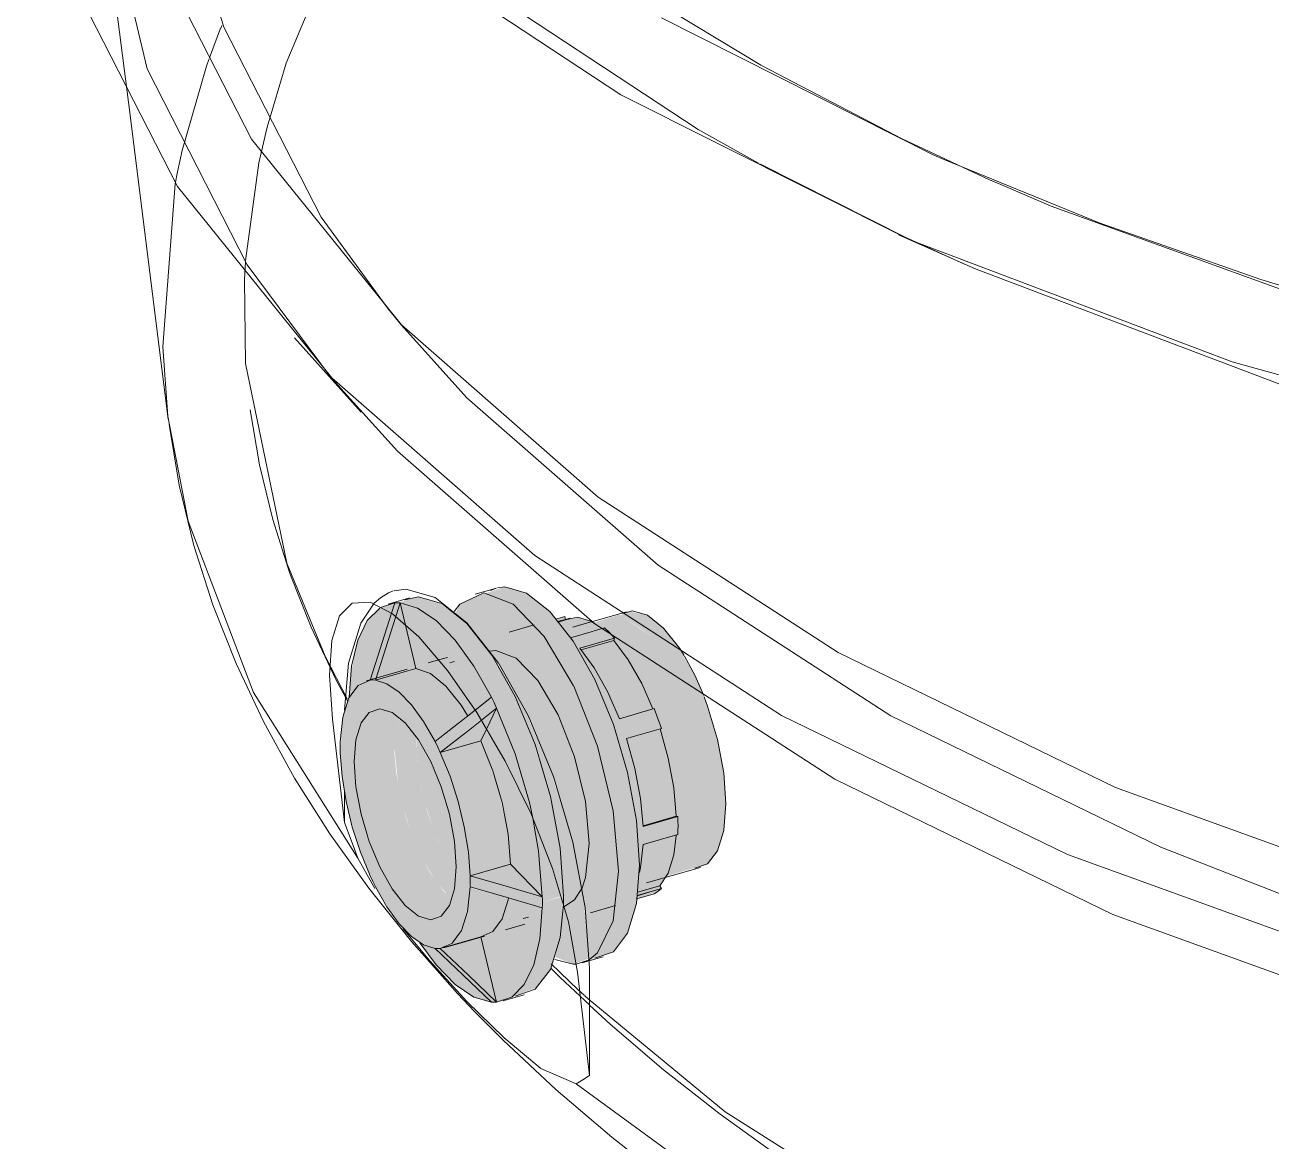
# Model space of a CAD drawing. Header units: metres. Extents: x -0.9 to 62, y -37.3 to 60.
# Drawn here: x 34.1087 to 34.3943, y 42.4402 to 42.696 of the extents above; entities that cross this region are included whole.
import ezdxf

# ---------------------------------------------------------------- set-up
doc = ezdxf.new("R2010")
doc.units = ezdxf.units.M
doc.layers.add('P-PIPE', color=7, linetype='Continuous', lineweight=5)
doc.layers.add('P-SANR-FIXT', color=7, linetype='Continuous', lineweight=5)

# ---------------------------------------------------------------- blocks, each defined once
blk = doc.blocks.new('Caixa d_água de polietileno 1000 a 5000 Litros - Fortlev - 1000 L-3723394-3D_DT_05')
at = {"layer": 'P-SANR-FIXT', "true_color": 0x1d4581, "transparency": 33554560}
h = blk.add_hatch(color=156, dxfattribs=at)
h.paths.add_polyline_path([(11.93585, 42.38231), (11.93885, 42.38944), (11.94766, 42.40238), (11.95829, 42.41298), (11.97158, 42.42175), (11.98421, 42.42698), (11.99817, 42.42921), (12.00496, 42.42865), (12.00136, 42.43175), (11.9936, 42.43514), (11.98349, 42.43599), (11.9792, 42.43553), (11.97384, 42.43788), (11.96691, 42.43848), (11.95993, 42.43722), (11.95338, 42.43451), (11.94688, 42.43008), (11.9413, 42.42441), (11.93702, 42.41788), (11.93432, 42.41094), (11.9334, 42.40406), (11.93453, 42.3973), (11.93627, 42.39383), (11.93538, 42.38557), (11.93565, 42.3837)])
h.paths.add_polyline_path([(11.94573, 42.39079), (11.9482, 42.3939), (11.95561, 42.40142), (11.96472, 42.40858), (11.97317, 42.41383), (11.98268, 42.41831), (11.99167, 42.42131), (12.00015, 42.42301), (12.00885, 42.42342), (12.01499, 42.42275), (12.01381, 42.42382), (12.00514, 42.42761), (11.99401, 42.42848), (11.98304, 42.42638), (11.97338, 42.42239), (11.96268, 42.41488), (11.95394, 42.40567), (11.9478, 42.39613), (11.94653, 42.39286)])
h.paths.add_polyline_path([(11.22822, 42.48174), (11.23385, 42.48359), (11.23716, 42.48797), (11.23953, 42.49575), (11.24408, 42.49736), (11.24486, 42.49805), (11.24449, 42.4987), (11.24588, 42.50081), (11.25546, 42.50374), (11.25773, 42.50668), (11.25916, 42.51145), (11.25964, 42.51748), (11.25913, 42.52473), (11.25773, 42.53222), (11.25496, 42.54106), (11.22872, 42.55934), (11.22564, 42.56024), (11.22291, 42.55964), (11.22269, 42.56042), (11.22063, 42.55983), (11.2193, 42.56152), (11.21384, 42.56581), (11.20901, 42.56721), (11.20257, 42.56506), (11.19861, 42.5631), (11.19763, 42.56107), (11.20044, 42.55875), (11.20825, 42.5485), (11.21525, 42.53549), (11.22084, 42.52137), (11.22506, 42.50624), (11.22746, 42.49291), (11.2282, 42.48201)])
h.paths.add_polyline_path([(11.22231, 42.4946), (11.22234, 42.49779), (11.22143, 42.50871), (11.21882, 42.52138), (11.215, 42.53333), (11.2109, 42.54292), (11.20502, 42.55283), (11.19956, 42.55942), (11.19386, 42.5636), (11.189, 42.56489), (11.18825, 42.56463), (11.18927, 42.55575), (11.19745, 42.54573), (11.20412, 42.53574), (11.21032, 42.52473), (11.21626, 42.51196), (11.22076, 42.49985), (11.22222, 42.49489)])
for points in [[(11.18927, 42.55575), (11.18825, 42.5647), (11.18054, 42.56243), (11.18398, 42.56041), (11.189, 42.55599)], [(11.25015, 42.55116), (11.24907, 42.55307), (11.24538, 42.55775), (11.24168, 42.5607), (11.23773, 42.56155), (11.23548, 42.5607), (11.24638, 42.55343), (11.24984, 42.55134)], [(11.22527, 42.48089), (11.2282, 42.48201), (11.22705, 42.49559), (11.22418, 42.51011), (11.21913, 42.52617), (11.21322, 42.53969), (11.20666, 42.55087), (11.19958, 42.55951), (11.20036, 42.55875), (11.2069, 42.55001), (11.21217, 42.54016), (11.21673, 42.52843), (11.21993, 42.51678), (11.22183, 42.50533), (11.22258, 42.4937), (11.22395, 42.48816), (11.22525, 42.48098)], [(11.25496, 42.54106), (11.25251, 42.54697), (11.24984, 42.55134), (11.2397, 42.55775), (11.23527, 42.56084), (11.22931, 42.55897), (11.23275, 42.55654), (11.25449, 42.54139)]]:
    blk.add_hatch(color=156, dxfattribs=at).paths.add_polyline_path(points)
h = blk.add_hatch(color=156, dxfattribs=at)
h.paths.add_polyline_path([(11.22473, 42.48073), (11.22525, 42.48098), (11.22308, 42.49198), (11.22227, 42.49418), (11.22131, 42.48558), (11.22052, 42.48233), (11.2246, 42.48078)])
h.paths.add_polyline_path([(11.19773, 42.5015), (11.19774, 42.50461), (11.19729, 42.50969), (11.19588, 42.51643), (11.19369, 42.52311), (11.191, 42.52895), (11.18871, 42.53253), (11.1887, 42.52985), (11.18913, 42.52473), (11.19035, 42.51857), (11.19303, 42.5105), (11.19535, 42.50549), (11.19745, 42.50186)])
at = {"layer": 'P-SANR-FIXT', "color": 157, "true_color": 0x4e6280}
for p, q in [((11.11637, 42.72877), (11.12273, 42.67826)), ((11.23816, 42.7046), (11.26784, 42.6867)), ((11.24491, 42.69764), (11.30729, 42.66617)), ((11.1589, 42.68721), (11.15452, 42.6726)), ((11.14061, 42.68654), (11.13505, 42.66723)), ((11.26795, 42.68664), (11.30001, 42.66989)), ((11.26741, 42.66414), (11.30153, 42.64701)), ((11.32009, 42.66053), (11.32263, 42.6594)), ((11.3016, 42.64698), (11.31436, 42.64119)), ((11.31456, 42.64111), (11.31704, 42.64002)), ((11.20027, 42.61056), (11.18527, 42.62722)), ((11.24409, 42.57219), (11.20027, 42.61056)), ((11.29746, 42.53761), (11.24409, 42.57219)), ((11.18046, 42.56472), (11.17907, 42.56348)), ((11.18341, 42.56626), (11.1823, 42.56583)), ((11.16792, 42.55113), (11.17286, 42.54157)), ((11.21433, 42.53771), (11.20759, 42.54967)), ((11.35929, 42.50754), (11.29746, 42.53761)), ((11.39299, 42.49439), (11.35929, 42.50754)), ((11.22836, 42.47971), (11.2274, 42.4937)), ((11.21963, 42.48081), (11.22573, 42.47494)), ((11.22836, 42.45521), (11.22836, 42.47971)), ((11.2583, 42.44636), (11.24533, 42.45652))]:
    blk.add_line(p, q, dxfattribs=at)
at = {"layer": 'P-SANR-FIXT', "color": 167, "true_color": 0x284b80}
for p, q in [((11.14409, 42.69587), (11.14386, 42.69529)), ((11.14384, 42.69524), (11.14127, 42.68842)), ((11.14119, 42.6882), (11.14076, 42.687)), ((11.18527, 42.62722), (11.18222, 42.63093))]:
    blk.add_line(p, q, dxfattribs=at)
at = {"layer": 'P-SANR-FIXT', "color": 167, "true_color": 0x355380}
for p, q in [((11.14076, 42.687), (11.14061, 42.68654)), ((11.15452, 42.6726), (11.15312, 42.66669)), ((11.30001, 42.66989), (11.32009, 42.66053)), ((11.14952, 42.64173), (11.14929, 42.63767)), ((11.1823, 42.56583), (11.18046, 42.56472)), ((11.22575, 42.47492), (11.22726, 42.47352)), ((11.22836, 42.4714), (11.22627, 42.47336)), ((11.22733, 42.47345), (11.22805, 42.47278))]:
    blk.add_line(p, q, dxfattribs=at)
at = {"layer": 'P-SANR-FIXT', "color": 8, "true_color": 0x808080}
for p, q in [((11.12273, 42.67826), (11.13186, 42.60563)), ((11.29922, 42.64788), (11.31456, 42.64111)), ((11.16078, 42.62428), (11.17605, 42.60726)), ((11.16929, 42.61505), (11.18439, 42.59831)), ((11.17224, 42.5203), (11.17224, 42.51319)), ((11.17916, 42.49806), (11.17526, 42.50506))]:
    blk.add_line(p, q, dxfattribs=at)
at = {"layer": 'P-SANR-FIXT', "color": 157, "true_color": 0x4e6280}
for points in [[(11.11604, 42.77589, 0), (11.11701, 42.76085, 0), (11.12802, 42.71469, 0), (11.15095, 42.66985, 0), (11.18531, 42.62725, 0)], [(11.15249, 42.74865, 0), (11.19809, 42.70845, 0), (11.25328, 42.67201, 0), (11.26714, 42.66428, 0)], [(11.11598, 42.73215, 0), (11.12701, 42.68591, 0), (11.14997, 42.64099, 0), (11.16929, 42.61505, 0)], [(11.17418, 42.72091, 0), (11.16826, 42.70969, 0), (11.1589, 42.68721, 0)], [(11.18222, 42.63093, 0), (11.16688, 42.65195, 0), (11.14461, 42.69552, 0), (11.13779, 42.71785, 0)], [(11.15312, 42.66669, 0), (11.15263, 42.66442, 0), (11.14954, 42.64193, 0)], [(11.30729, 42.66617, 0), (11.30982, 42.66506, 0), (11.34518, 42.65067, 0)], [(11.13346, 42.6596, 0), (11.13057, 42.62224, 0), (11.13177, 42.60633, 0)], [(11.32263, 42.6594, 0), (11.33417, 42.65443, 0), (11.4081, 42.6277, 0), (11.48824, 42.607, 0), (11.57295, 42.59274, 0), (11.66051, 42.58522, 0)], [(11.34518, 42.65067, 0), (11.38225, 42.63763, 0), (11.42086, 42.626, 0)], [(11.14929, 42.63767, 0), (11.14952, 42.61839, 0), (11.159, 42.57261, 0), (11.16782, 42.55133, 0)], [(11.18531, 42.62725, 0), (11.23041, 42.58775, 0), (11.28534, 42.55217, 0), (11.34897, 42.52122, 0), (11.42001, 42.49554, 0), (11.49702, 42.47564, 0), (11.57842, 42.46194, 0), (11.66256, 42.45471, 0), (11.74772, 42.4541, 0), (11.83218, 42.46012, 0), (11.91421, 42.47265, 0), (11.99215, 42.49143, 0), (12.0644, 42.51608, 0)], [(11.1506, 42.60775, 0), (11.15273, 42.59518, 0), (11.15578, 42.58268, 0), (11.15973, 42.57027, 0), (11.16458, 42.55798, 0), (11.17032, 42.54582, 0), (11.173, 42.54095, 0)], [(11.20756, 42.54972, 0), (11.2003, 42.55894, 0), (11.19303, 42.56473, 0), (11.18627, 42.5667, 0), (11.18363, 42.56633, 0)], [(11.2274, 42.4937, 0), (11.2246, 42.50871, 0), (11.22014, 42.52372, 0), (11.21433, 42.53771, 0)], [(11.22627, 42.47336, 0), (11.22165, 42.47768, 0), (11.21955, 42.47979, 0)], [(11.22805, 42.47278, 0), (11.25945, 42.44692, 0), (11.31445, 42.41202, 0), (11.37818, 42.38205, 0)], [(11.24533, 42.45652, 0), (11.23311, 42.46696, 0), (11.22842, 42.47135, 0)], [(11.28635, 42.42697, 0), (11.27198, 42.43651, 0), (11.2583, 42.44636, 0)]]:
    blk.add_polyline3d(points, dxfattribs=at)
at = {"layer": 'P-SANR-FIXT', "color": 8, "true_color": 0x808080}
for points in [[(12.14685, 42.65715, 0), (12.13291, 42.65065, 0), (12.05993, 42.62198, 0), (11.98049, 42.599, 0), (11.89606, 42.58215, 0), (11.80823, 42.57174, 0), (11.71862, 42.56797, 0), (11.62891, 42.5709, 0), (11.54076, 42.58048, 0), (11.45582, 42.59653, 0), (11.37566, 42.61876, 0), (11.3018, 42.64675, 0), (11.23559, 42.67997, 0), (11.17827, 42.71781, 0), (11.13091, 42.75956, 0)], [(11.16936, 42.61508, 0), (11.13396, 42.65897, 0), (11.11035, 42.70517, 0), (11.099, 42.75273, 0)], [(11.31704, 42.64002, 0), (11.38817, 42.61307, 0), (11.46535, 42.59167, 0), (11.54714, 42.57621, 0), (11.63202, 42.56698, 0), (11.71841, 42.56416, 0), (11.8047, 42.56779, 0), (11.88928, 42.57782, 0), (11.97057, 42.59404, 0), (12.04707, 42.61617, 0), (12.11734, 42.64378, 0)], [(12.14675, 42.53401, 0), (12.14208, 42.53149, 0), (12.07502, 42.50056, 0), (12.00058, 42.47516, 0), (11.92029, 42.45581, 0), (11.83578, 42.4429, 0), (11.74877, 42.4367, 0), (11.66103, 42.43733, 0), (11.57435, 42.44478, 0), (11.49049, 42.45889, 0), (11.41116, 42.47939, 0), (11.33797, 42.50585, 0), (11.27241, 42.53773, 0), (11.21583, 42.57439, 0), (11.16936, 42.61508, 0)], [(11.13177, 42.60633, 0), (11.13639, 42.58225, 0), (11.15137, 42.54299, 0), (11.17526, 42.50506, 0)], [(11.13202, 42.60442, 0), (11.13438, 42.59051, 0), (11.13774, 42.57672, 0), (11.14208, 42.56308, 0), (11.14739, 42.54962, 0), (11.15364, 42.53638, 0), (11.16081, 42.52336, 0), (11.16887, 42.5106, 0), (11.1778, 42.49811, 0), (11.18757, 42.4859, 0), (11.19816, 42.47399, 0), (11.20212, 42.46983, 0)], [(11.18439, 42.59831, 0), (11.22958, 42.55875, 0), (11.2846, 42.52311, 0), (11.34834, 42.4921, 0), (11.4195, 42.46638, 0), (11.49664, 42.44645, 0), (11.57818, 42.43272, 0), (11.66247, 42.42548, 0), (11.74778, 42.42487, 0), (11.83239, 42.4309, 0), (11.91456, 42.44345, 0), (11.99263, 42.46226, 0), (12.065, 42.48696, 0), (12.13021, 42.51704, 0), (12.14688, 42.52627, 0)], [(11.16951, 42.53689, 0), (11.16883, 42.54693, 0), (11.16934, 42.55494, 0), (11.17106, 42.56055, 0), (11.17401, 42.5635, 0), (11.17811, 42.56367, 0), (11.18327, 42.56104, 0), (11.18927, 42.55575, 0)], [(11.17907, 42.56348, 0), (11.176, 42.55892, 0), (11.17319, 42.5497, 0), (11.17225, 42.53895, 0)], [(11.18927, 42.55575, 0), (11.19583, 42.54807, 0), (11.20257, 42.53841, 0), (11.20909, 42.52725, 0), (11.215, 42.51516, 0), (11.21993, 42.50268, 0), (11.22355, 42.4904, 0), (11.22563, 42.47892, 0)], [(11.17224, 42.51319, 0), (11.17087, 42.52504, 0), (11.16951, 42.53689, 0)], [(11.17526, 42.50506, 0), (11.17373, 42.50911, 0), (11.17224, 42.51319, 0)], [(11.2003, 42.47217, 0), (11.19178, 42.48146, 0), (11.1856, 42.48892, 0)], [(11.22563, 42.47892, 0), (11.22699, 42.46706, 0), (11.22836, 42.45521, 0)], [(11.22534, 42.45332, 0), (11.21727, 42.45685, 0), (11.20881, 42.46387, 0), (11.2003, 42.47217, 0)], [(11.24709, 42.43041, 0), (11.23352, 42.44105, 0), (11.22067, 42.45203, 0), (11.20858, 42.46333, 0), (11.20212, 42.46983, 0)], [(11.22836, 42.45521, 0), (11.22687, 42.4542, 0), (11.22534, 42.45332, 0)], [(11.22534, 42.45332, 0), (11.26926, 42.42119, 0), (11.32023, 42.39233, 0), (11.37743, 42.3672, 0), (11.43995, 42.34621, 0), (11.50681, 42.32968, 0), (11.57694, 42.31788, 0), (11.64923, 42.31098, 0), (11.72252, 42.30911, 0), (11.79567, 42.3123, 0), (11.8675, 42.32048, 0), (11.93689, 42.33354, 0)]]:
    blk.add_polyline3d(points, dxfattribs=at)
at = {"layer": 'P-SANR-FIXT', "color": 167, "true_color": 0x355380}
blk.add_polyline3d([(11.13505, 42.66723, 0), (11.13399, 42.6623, 0), (11.13346, 42.6596, 0)], dxfattribs=at)
blk = doc.blocks.new('Adaptador Soldavel com Anel para Caixa Dagua - Fortlev - Standard-3683053-3D_DT_05')
at = {"layer": 'P-PIPE', "true_color": 0x80654d}
h = blk.add_hatch(color=37, dxfattribs=at)
h.paths.add_polyline_path([(11.2059, 42.47202), (11.19292, 42.48435), (11.18995, 42.48516), (11.1942, 42.47959), (11.19761, 42.47607), (11.20187, 42.47318), (11.20589, 42.47202)])
h.paths.add_polyline_path([(11.20711, 42.47202), (11.21058, 42.4732), (11.21344, 42.47608), (11.21561, 42.48058), (11.21707, 42.48732), (11.2174, 42.4937), (11.20977, 42.49592), (11.2093, 42.49415), (11.20826, 42.491), (11.2061, 42.48817), (11.20348, 42.48701), (11.20707, 42.47217)])
h.paths.add_polyline_path([(11.21757, 42.49616), (11.21634, 42.50871), (11.215, 42.51516), (11.2072, 42.5305), (11.20465, 42.53431), (11.20348, 42.5319), (11.20649, 42.5241), (11.20834, 42.51777), (11.20996, 42.50779), (11.21046, 42.50351), (11.21701, 42.49674)])
h.paths.add_polyline_path([(11.20041, 42.53758), (11.20214, 42.53901), (11.19419, 42.54998), (11.1886, 42.55634), (11.18627, 42.55819), (11.18861, 42.54853), (11.19203, 42.54723), (11.19614, 42.54357), (11.19992, 42.53841), (11.2003, 42.53777)])
h.paths.add_polyline_path([(11.17334, 42.54186), (11.17579, 42.54482), (11.17812, 42.54588), (11.18301, 42.56117), (11.1803, 42.56235), (11.17718, 42.55892), (11.17526, 42.55496), (11.17375, 42.54751), (11.1733, 42.54189)])
h = blk.add_hatch(color=37, dxfattribs=at)
h.paths.add_polyline_path([(11.21758, 42.49489), (11.21746, 42.49619), (11.20103, 42.50097), (11.20105, 42.4997), (11.21758, 42.49489)])
h.paths.add_polyline_path([(11.1942, 42.52922), (11.20346, 42.53688), (11.20215, 42.53895), (11.19309, 42.53151), (11.19386, 42.52994)])
h.paths.add_polyline_path([(11.17811, 42.54584), (11.17932, 42.54584), (11.18398, 42.56041), (11.18297, 42.56104), (11.17812, 42.54588)])
for points in [[(11.17932, 42.54584), (11.18858, 42.54864), (11.1862, 42.55845), (11.18398, 42.56041), (11.17954, 42.54652)], [(11.17446, 42.52717), (11.18374, 42.52985), (11.1845, 42.53602), (11.18474, 42.53715), (11.18254, 42.53861), (11.18002, 42.53916), (11.17767, 42.53814), (11.176, 42.5359), (11.17486, 42.53217), (11.17447, 42.52719)], [(11.18374, 42.52985), (11.18861, 42.53126), (11.1886, 42.53291), (11.18531, 42.53669), (11.18474, 42.53682), (11.18414, 42.53486), (11.18375, 42.52989)], [(11.1942, 42.52922), (11.20355, 42.53203), (11.20479, 42.5346), (11.20348, 42.53654), (11.19442, 42.52939)], [(11.19677, 42.49577), (11.19749, 42.49846), (11.19773, 42.5015), (11.19647, 42.50351), (11.19352, 42.50933), (11.19127, 42.51548), (11.18984, 42.52094), (11.18888, 42.52731), (11.18861, 42.53126), (11.18374, 42.52985), (11.18455, 42.52186), (11.18531, 42.51776), (11.18795, 42.50963), (11.18964, 42.50559), (11.19326, 42.49959), (11.19628, 42.49616)], [(11.192, 42.49092), (11.19467, 42.49206), (11.19636, 42.49442), (11.19677, 42.49577), (11.19485, 42.49758), (11.19178, 42.50179), (11.18928, 42.50642), (11.18645, 42.51392), (11.18516, 42.51857), (11.18409, 42.52473), (11.18361, 42.52981), (11.17446, 42.52717), (11.17526, 42.51923), (11.17626, 42.51432), (11.17881, 42.50662), (11.18089, 42.50196), (11.18408, 42.49679), (11.18681, 42.49363), (11.18972, 42.49158), (11.19178, 42.49098)], [(11.21758, 42.49489), (11.22181, 42.49628), (11.21873, 42.50572), (11.21529, 42.51422), (11.21679, 42.50599), (11.21758, 42.49492)], [(11.21757, 42.49616), (11.21032, 42.50366), (11.20103, 42.50097), (11.21701, 42.49632)], [(11.1942, 42.48433), (11.20348, 42.48701), (11.20636, 42.48842), (11.20855, 42.49177), (11.20973, 42.49593), (11.20101, 42.49824), (11.2003, 42.49234), (11.19891, 42.48822), (11.19693, 42.48554), (11.19628, 42.48525)], [(11.21057, 42.47319), (11.21632, 42.47543), (11.2196, 42.47996), (11.22169, 42.48682), (11.22221, 42.49492), (11.22169, 42.49608), (11.21758, 42.49489), (11.2175, 42.49282), (11.21657, 42.48467), (11.21511, 42.47954), (11.21293, 42.47557), (11.21058, 42.4732)], [(11.20711, 42.47202), (11.20348, 42.48701), (11.19442, 42.48412), (11.20695, 42.47217)]]:
    blk.add_hatch(color=37, dxfattribs=at).paths.add_polyline_path(points)
h = blk.add_hatch(color=37, dxfattribs=at)
h.paths.add_polyline_path([(11.20103, 42.50097), (11.21031, 42.50374), (11.20973, 42.51051), (11.20756, 42.52044), (11.20533, 42.52725), (11.20348, 42.5319), (11.1942, 42.52922), (11.19726, 42.5212), (11.19903, 42.51497), (11.2003, 42.50849), (11.20088, 42.50311), (11.20102, 42.50114)])
h.paths.add_polyline_path([(11.19299, 42.53173), (11.2003, 42.53777), (11.1977, 42.54162), (11.19445, 42.54525), (11.19178, 42.54737), (11.1886, 42.54853), (11.17932, 42.54584), (11.18262, 42.54455), (11.18531, 42.54251), (11.1886, 42.53875), (11.19145, 42.53441), (11.19278, 42.5321)])
h = blk.add_hatch(color=37, dxfattribs=at)
h.paths.add_polyline_path([(11.1936, 42.48429), (11.1942, 42.48433), (11.19727, 42.486), (11.19932, 42.48927), (11.20059, 42.49416), (11.20102, 42.50114), (11.20024, 42.50884), (11.199, 42.51509), (11.19722, 42.52135), (11.19534, 42.52643), (11.1926, 42.53241), (11.18884, 42.53843), (11.18616, 42.54164), (11.18466, 42.54315), (11.18196, 42.54501), (11.17865, 42.54588), (11.17744, 42.54555), (11.17511, 42.54426), (11.17312, 42.54131), (11.1718, 42.5368), (11.17128, 42.5292), (11.17207, 42.52134), (11.17344, 42.51455), (11.1751, 42.50882), (11.17621, 42.50559), (11.17958, 42.49799), (11.18351, 42.4917), (11.18616, 42.48854), (11.1886, 42.48636), (11.19107, 42.48493), (11.19326, 42.48431)])
h.paths.add_polyline_path([(11.192, 42.49092), (11.1886, 42.4922), (11.18558, 42.49488), (11.18238, 42.49933), (11.17953, 42.50487), (11.17739, 42.5105), (11.17553, 42.51777), (11.17469, 42.52382), (11.1746, 42.52892), (11.17526, 42.53347), (11.17627, 42.53632), (11.17811, 42.53851), (11.18052, 42.53919), (11.18347, 42.53817), (11.18678, 42.53523), (11.1897, 42.53126), (11.19273, 42.52543), (11.19515, 42.51891), (11.19669, 42.51292), (11.19757, 42.50709), (11.1977, 42.50111), (11.1971, 42.49684), (11.19592, 42.49369), (11.1942, 42.49167), (11.19232, 42.49103)])
h = blk.add_hatch(color=37, dxfattribs=at)
h.paths.add_polyline_path([(11.20651, 42.47199), (11.20695, 42.47217), (11.19404, 42.48432), (11.19326, 42.48407), (11.2059, 42.47202)])
h.paths.add_polyline_path([(11.19983, 42.47817), (11.19983, 42.47817), (11.19944, 42.47817)])
h.paths.add_polyline_path([(11.21757, 42.49365), (11.21748, 42.49492), (11.20105, 42.4997), (11.20108, 42.49844), (11.2174, 42.4937)])
at = {"layer": 'P-PIPE'}
for p, q in [((11.18714, 42.56466), (11.18228, 42.56326)), ((11.1862, 42.55845), (11.1886, 42.54853)), ((11.19379, 42.55045), (11.19145, 42.54977)), ((11.18659, 42.54837), (11.17731, 42.54568)), ((11.17932, 42.54584), (11.1886, 42.54853)), ((11.20479, 42.5346), (11.20348, 42.5319)), ((11.1942, 42.52922), (11.20348, 42.5319)), ((11.21032, 42.50366), (11.20103, 42.50097)), ((11.21032, 42.50366), (11.21757, 42.49616)), ((11.21319, 42.49116), (11.21438, 42.4915)), ((11.195, 42.48449), (11.20429, 42.48717)), ((11.20915, 42.48858), (11.21357, 42.48986)), ((11.20348, 42.48701), (11.1942, 42.48433)), ((11.20348, 42.48701), (11.20711, 42.47202)), ((11.20859, 42.47229), (11.21345, 42.47369))]:
    blk.add_line(p, q, dxfattribs=at)
at = {"layer": 'P-PIPE', "color": 158, "true_color": 0x0e2240}
for p, q in [((11.20708, 42.56694), (11.20221, 42.56553)), ((11.20573, 42.56638), (11.20708, 42.56694)), ((11.18376, 42.56352), (11.1805, 42.56247)), ((11.18376, 42.56352), (11.18301, 42.56117)), ((11.18398, 42.56041), (11.18498, 42.56352)), ((11.18498, 42.56352), (11.1862, 42.55845)), ((11.2369, 42.56151), (11.22913, 42.55926)), ((11.22063, 42.55983), (11.22276, 42.56045)), ((11.22392, 42.56005), (11.2211, 42.55923)), ((11.22291, 42.55964), (11.22118, 42.55914)), ((11.22276, 42.56045), (11.22291, 42.55964)), ((11.22899, 42.55923), (11.22453, 42.55794)), ((11.21574, 42.55852), (11.20999, 42.55685)), ((11.22928, 42.55705), (11.22402, 42.55553)), ((11.23186, 42.5578), (11.22943, 42.55709)), ((11.22619, 42.55313), (11.23415, 42.55543)), ((11.234, 42.55493), (11.22647, 42.55276)), ((11.23415, 42.55543), (11.234, 42.55493)), ((11.19587, 42.55105), (11.19379, 42.55045)), ((11.19743, 42.5501), (11.19639, 42.5498)), ((11.2059, 42.54191), (11.20217, 42.53897)), ((11.2036, 42.53663), (11.20711, 42.5394)), ((11.20711, 42.5394), (11.20479, 42.5346)), ((11.24324, 42.53929), (11.23529, 42.53699)), ((11.2369, 42.53242), (11.24486, 42.53472)), ((11.21534, 42.51459), (11.21462, 42.51777)), ((11.25964, 42.51748), (11.25917, 42.51144)), ((11.24826, 42.51465), (11.24065, 42.51245)), ((11.24863, 42.51455), (11.24067, 42.51225)), ((11.24826, 42.51465), (11.24863, 42.51455)), ((11.24067, 42.50814), (11.24863, 42.51044)), ((11.24148, 42.49934), (11.25385, 42.50292)), ((11.24449, 42.4987), (11.23939, 42.49722)), ((11.24449, 42.4987), (11.24486, 42.49805)), ((11.22244, 42.4963), (11.22241, 42.49444)), ((11.23926, 42.49568), (11.24324, 42.49683)), ((11.23932, 42.49642), (11.24209, 42.49722)), ((11.24486, 42.49805), (11.23933, 42.49645)), ((11.22861, 42.49249), (11.23435, 42.49415)), ((11.22824, 42.48146), (11.23153, 42.48241))]:
    blk.add_line(p, q, dxfattribs=at)
at = {"layer": 'P-PIPE', "color": 169, "true_color": 0x153360}
for p, q in [((11.22498, 42.49545), (11.22667, 42.49821)), ((11.22253, 42.49386), (11.22498, 42.49545)), ((11.2283, 42.48171), (11.2253, 42.48075)), ((11.22667, 42.481), (11.22824, 42.48146))]:
    blk.add_line(p, q, dxfattribs=at)
at = {"layer": 'P-PIPE', "color": 158, "true_color": 0x0e2240}
for points in [[(11.20733, 42.567, 0), (11.20901, 42.56721, 0), (11.21398, 42.56576, 0), (11.2193, 42.56152, 0), (11.22463, 42.55476, 0), (11.22959, 42.54595, 0), (11.23385, 42.53569, 0), (11.23712, 42.52468, 0), (11.23918, 42.51367, 0), (11.23988, 42.50341, 0)], [(11.18608, 42.56426, 0), (11.18923, 42.56495, 0), (11.19457, 42.5634, 0), (11.2003, 42.55883, 0), (11.20603, 42.55155, 0), (11.21137, 42.54208, 0), (11.21596, 42.53104, 0), (11.21948, 42.51919, 0), (11.22169, 42.50734, 0), (11.22244, 42.4963, 0)], [(11.19741, 42.56154, 0), (11.19867, 42.56323, 0), (11.20415, 42.56581, 0), (11.21086, 42.56325, 0), (11.21801, 42.55586, 0), (11.22473, 42.54455, 0)], [(11.18376, 42.56352, 0), (11.18436, 42.56355, 0), (11.18498, 42.56352, 0)], [(11.19322, 42.55951, 0), (11.189, 42.56236, 0), (11.18498, 42.56352, 0)], [(11.23596, 42.56113, 0), (11.23824, 42.5617, 0), (11.24168, 42.5607, 0), (11.24538, 42.55775, 0), (11.24907, 42.55307, 0), (11.25008, 42.55147, 0)], [(11.2059, 42.54191, 0), (11.20187, 42.54906, 0), (11.19761, 42.55498, 0), (11.19326, 42.55947, 0)], [(11.22291, 42.55964, 0), (11.22564, 42.56024, 0), (11.22872, 42.55934, 0), (11.23114, 42.55773, 0)], [(11.23186, 42.5578, 0), (11.23301, 42.55668, 0), (11.23415, 42.55543, 0)], [(11.23529, 42.53699, 0), (11.23255, 42.54321, 0), (11.22947, 42.54868, 0), (11.22619, 42.55313, 0)], [(11.234, 42.55493, 0), (11.23728, 42.55051, 0), (11.24036, 42.54504, 0), (11.24292, 42.53922, 0)], [(11.22832, 42.50842, 0), (11.22746, 42.51804, 0), (11.22498, 42.52828, 0), (11.22118, 42.53791, 0), (11.21653, 42.54575, 0), (11.21157, 42.55087, 0), (11.20692, 42.55264, 0), (11.20558, 42.55245, 0)], [(11.25018, 42.5513, 0), (11.25251, 42.54697, 0), (11.25456, 42.54227, 0)], [(11.22479, 42.54442, 0), (11.2302, 42.53067, 0), (11.23378, 42.51589, 0), (11.23502, 42.50201, 0)], [(11.2059, 42.54191, 0), (11.20651, 42.54067, 0), (11.20711, 42.5394, 0)], [(11.25467, 42.542, 0), (11.25546, 42.53985, 0), (11.25773, 42.53222, 0), (11.25915, 42.52459, 0), (11.25964, 42.51748, 0)], [(11.21461, 42.51779, 0), (11.21134, 42.52892, 0), (11.20711, 42.5394, 0)], [(11.24324, 42.53929, 0), (11.24408, 42.53702, 0), (11.24486, 42.53472, 0)], [(11.24456, 42.53463, 0), (11.24641, 42.52796, 0), (11.24768, 42.52113, 0), (11.24826, 42.51465, 0)], [(11.24067, 42.51225, 0), (11.24008, 42.51873, 0), (11.2388, 42.52556, 0), (11.2369, 42.53242, 0)], [(11.24863, 42.51455, 0), (11.24866, 42.51349, 0), (11.24867, 42.51245, 0)], [(11.24822, 42.51024, 0), (11.24768, 42.50581, 0), (11.24641, 42.50161, 0), (11.24449, 42.4987, 0)], [(11.24867, 42.51245, 0), (11.24866, 42.51143, 0), (11.24863, 42.51044, 0)], [(11.25915, 42.51137, 0), (11.25773, 42.50668, 0), (11.25546, 42.50374, 0), (11.25251, 42.50273, 0)], [(11.22667, 42.49821, 0), (11.22746, 42.50057, 0), (11.22832, 42.50842, 0)], [(11.23982, 42.50171, 0), (11.24008, 42.50289, 0), (11.24067, 42.50814, 0)], [(11.23502, 42.50201, 0), (11.23378, 42.49069, 0), (11.2302, 42.4833, 0), (11.2283, 42.48171, 0)], [(11.23988, 42.50341, 0), (11.23918, 42.4946, 0), (11.23712, 42.48784, 0), (11.23385, 42.48359, 0), (11.22959, 42.48214, 0)], [(11.24486, 42.49805, 0), (11.24408, 42.49736, 0), (11.24324, 42.49683, 0)], [(11.2253, 42.48075, 0), (11.22473, 42.48073, 0), (11.22045, 42.48182, 0)]]:
    blk.add_polyline3d(points, dxfattribs=at)
at = {"layer": 'P-PIPE'}
for points in [[(11.1803, 42.56235, 0), (11.17744, 42.55946, 0), (11.17526, 42.55496, 0), (11.17387, 42.54903, 0), (11.1733, 42.54189, 0)], [(11.18301, 42.56117, 0), (11.18093, 42.55468, 0), (11.17811, 42.54584, 0)], [(11.17932, 42.54584, 0), (11.18215, 42.55468, 0), (11.18398, 42.56041, 0)], [(11.1886, 42.54853, 0), (11.19192, 42.54732, 0), (11.19544, 42.54444, 0), (11.19895, 42.54006, 0), (11.20043, 42.53774, 0)], [(11.17811, 42.54584, 0), (11.17538, 42.54463, 0), (11.17326, 42.54175, 0), (11.17186, 42.53736, 0), (11.17128, 42.53171, 0)], [(11.17811, 42.54584, 0), (11.17871, 42.54588, 0), (11.17932, 42.54584, 0)], [(11.19299, 42.53173, 0), (11.19035, 42.53634, 0), (11.18757, 42.54017, 0), (11.18474, 42.5431, 0), (11.18196, 42.54501, 0), (11.17932, 42.54584, 0)], [(11.17446, 42.52717, 0), (11.17486, 42.53217, 0), (11.17603, 42.53601, 0), (11.17789, 42.53843, 0), (11.18031, 42.53926, 0), (11.18313, 42.53843, 0), (11.18616, 42.53602, 0), (11.18918, 42.53218, 0), (11.192, 42.52718, 0), (11.19442, 42.52135, 0), (11.19628, 42.51509, 0), (11.19745, 42.50884, 0), (11.19785, 42.50301, 0)], [(11.20217, 42.53897, 0), (11.19944, 42.53682, 0), (11.19299, 42.53173, 0)], [(11.1942, 42.52922, 0), (11.20066, 42.53431, 0), (11.2036, 42.53663, 0)], [(11.17126, 42.53048, 0), (11.17126, 42.5311, 0), (11.17128, 42.53171, 0)], [(11.17128, 42.5292, 0), (11.17126, 42.52984, 0), (11.17126, 42.53048, 0)], [(11.19299, 42.53173, 0), (11.1936, 42.53049, 0), (11.1942, 42.52922, 0)], [(11.20348, 42.5319, 0), (11.20621, 42.52505, 0), (11.20834, 42.51778, 0), (11.20973, 42.51051, 0), (11.21032, 42.50366, 0)], [(11.17128, 42.5292, 0), (11.17168, 42.52376, 0), (11.17261, 42.518, 0), (11.17403, 42.51214, 0), (11.17588, 42.50638, 0), (11.17811, 42.50096, 0)], [(11.19785, 42.50301, 0), (11.19745, 42.498, 0), (11.19628, 42.49416, 0), (11.19442, 42.49174, 0), (11.192, 42.49092, 0), (11.18918, 42.49174, 0), (11.18616, 42.49415, 0), (11.18313, 42.49799, 0), (11.18031, 42.503, 0), (11.17789, 42.50882, 0), (11.17603, 42.51508, 0), (11.17486, 42.52134, 0), (11.17446, 42.52717, 0)], [(11.20103, 42.50097, 0), (11.20063, 42.50642, 0), (11.1997, 42.51217, 0), (11.19829, 42.51803, 0), (11.19643, 42.52379, 0), (11.1942, 42.52922, 0)], [(11.21757, 42.49616, 0), (11.21673, 42.50662, 0), (11.21534, 42.51459, 0)], [(11.17932, 42.49845, 0), (11.17871, 42.49968, 0), (11.17811, 42.50096, 0)], [(11.20103, 42.50097, 0), (11.20105, 42.50033, 0), (11.20105, 42.4997, 0)], [(11.21757, 42.49616, 0), (11.2093, 42.49857, 0), (11.20103, 42.50097, 0)], [(11.20105, 42.4997, 0), (11.20105, 42.49907, 0), (11.20103, 42.49846, 0)], [(11.17932, 42.49845, 0), (11.18196, 42.49383, 0), (11.18474, 42.49, 0), (11.18757, 42.48707, 0), (11.19035, 42.48516, 0), (11.19299, 42.48433, 0)], [(11.1942, 42.48433, 0), (11.19693, 42.48554, 0), (11.19906, 42.48842, 0), (11.20045, 42.49281, 0), (11.20103, 42.49846, 0)], [(11.20103, 42.49846, 0), (11.2093, 42.49605, 0), (11.21757, 42.49365, 0)], [(11.20981, 42.4959, 0), (11.20973, 42.4955, 0), (11.20834, 42.49111, 0), (11.20621, 42.48823, 0), (11.20348, 42.48701, 0)], [(11.21757, 42.49616, 0), (11.21758, 42.49552, 0), (11.21758, 42.49489, 0)], [(11.20711, 42.47202, 0), (11.21057, 42.47319, 0), (11.21344, 42.47608, 0), (11.21561, 42.48058, 0), (11.21701, 42.48651, 0), (11.21757, 42.49365, 0)], [(11.22241, 42.49444, 0), (11.22169, 42.48682, 0), (11.21948, 42.47954, 0), (11.21596, 42.47496, 0), (11.21137, 42.4734, 0)], [(11.21758, 42.49489, 0), (11.21758, 42.49427, 0), (11.21757, 42.49365, 0)], [(11.18954, 42.48564, 0), (11.19326, 42.48056, 0), (11.19761, 42.47607, 0), (11.20187, 42.47318, 0), (11.2059, 42.47202, 0)], [(11.1942, 42.48433, 0), (11.1936, 42.48429, 0), (11.19299, 42.48433, 0)], [(11.19299, 42.48433, 0), (11.19944, 42.47817, 0), (11.2059, 42.47202, 0)], [(11.20711, 42.47202, 0), (11.20066, 42.47817, 0), (11.1942, 42.48433, 0)], [(11.20711, 42.47202, 0), (11.20651, 42.47199, 0), (11.2059, 42.47202, 0)]]:
    blk.add_polyline3d(points, dxfattribs=at)

msp = doc.modelspace()

# ---------------------------------------------------------------- block references
at = {"layer": 'P-PIPE', "color": 158, "true_color": 0x0e2240}
msp.add_blockref('Adaptador Soldavel com Anel para Caixa Dagua - Fortlev - Standard-3683053-3D_DT_05', (23.00968, 0), dxfattribs=at)
at = {"layer": 'P-SANR-FIXT', "color": 157, "true_color": 0x4e6280}
msp.add_blockref('Caixa d_água de polietileno 1000 a 5000 Litros - Fortlev - 1000 L-3723394-3D_DT_05', (23.00968, 0), dxfattribs=at)

doc.saveas('drawing.dxf')
